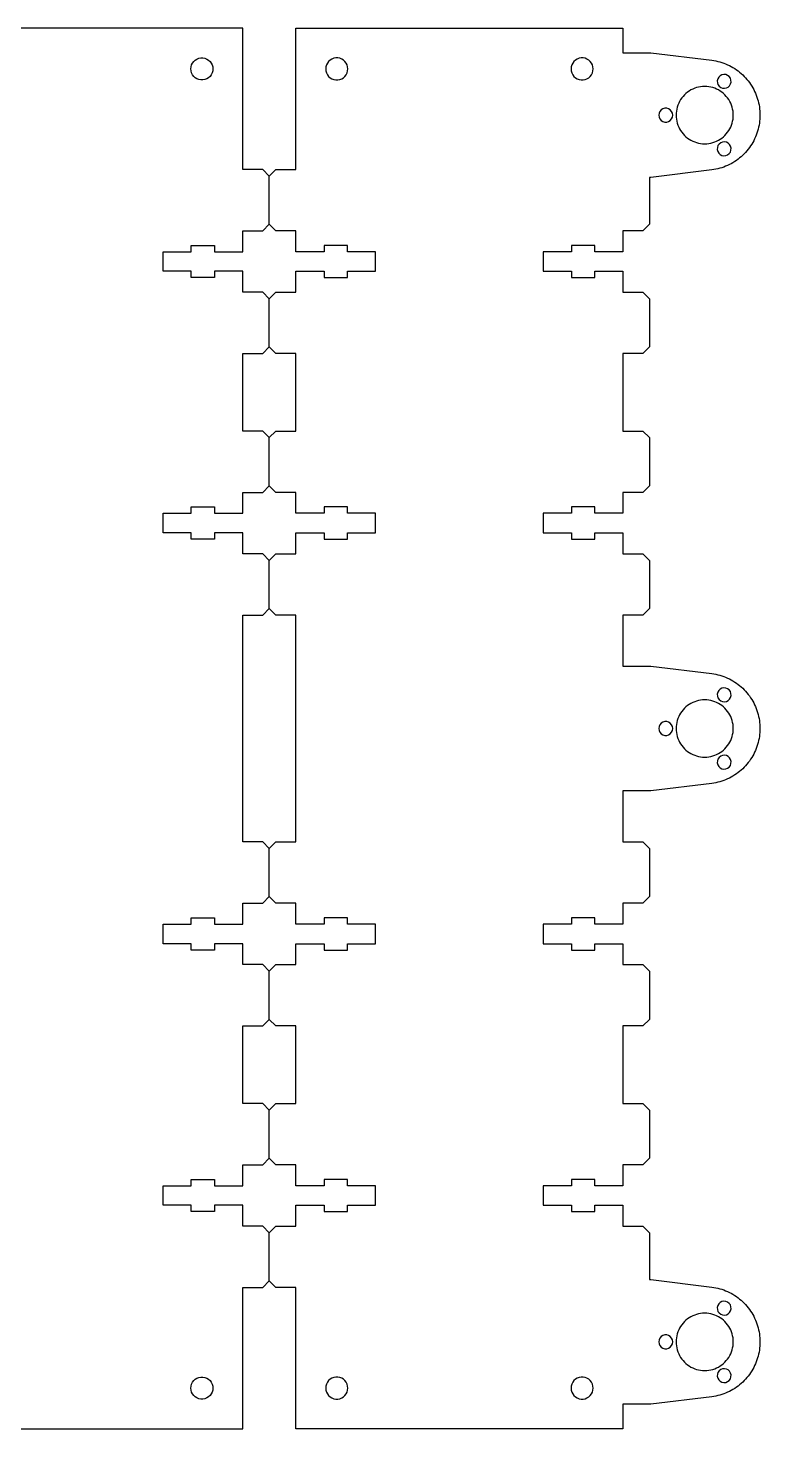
# Model space of a CAD drawing. Extents: x -110 to 790, y -991 to -449.
# Drawn here: x 352.4 to 531.5, y -991 to -648.4 of the extents above; entities that cross this region are included whole.
import ezdxf

# ---------------------------------------------------------------- set-up
doc = ezdxf.new("R2010")
doc.units = 0
doc.layers.add('Layer_1', color=7, linetype='CONTINUOUS')

msp = doc.modelspace()

# ---------------------------------------------------------------- linework, layer by layer
at = {"layer": 'Layer_1', "color": 7}
for points in [[(411.433106, -684.610435), (409.808098, -682.985436), (404.933105, -682.985436), (404.933105, -648.385435), (324.933095, -648.385435)], [(485.331926, -872.33341), (485.331926, -873.883431), (491.031928, -873.883431), (491.031928, -872.33341), (497.931925, -872.33341), (497.931925, -877.43342), (502.806927, -877.43342), (504.431926, -879.058427), (504.431926, -890.808411), (502.806927, -892.433418), (497.931925, -892.433418), (497.931925, -911.385431), (502.806927, -911.385431), (504.431926, -913.01041), (504.431926, -924.760422), (502.806927, -926.385429), (497.931925, -926.385429), (497.931925, -931.48541), (491.031928, -931.48541), (491.031928, -929.935418), (485.331926, -929.935418), (485.331926, -931.48541), (478.431926, -931.48541), (478.431926, -936.285418), (485.331926, -936.285418), (485.331926, -937.83541), (491.031928, -937.83541), (491.031928, -936.285418), (497.931925, -936.285418), (497.931925, -941.385427), (502.806927, -941.385427), (504.431926, -943.010434), (504.431926, -954.469419), (504.756925, -954.469419), (519.676625, -956.273411), (520.171025, -956.34741), (520.662425, -956.438427), (521.150026, -956.548409), (521.633227, -956.676425), (522.111427, -956.822418), (522.583825, -956.98543), (523.049926, -957.166419), (523.509025, -957.36341), (523.960527, -957.578407), (524.403825, -957.809434), (524.838227, -958.056435), (525.263225, -958.31941), (525.678126, -958.598414), (526.082525, -958.892434), (526.475827, -959.200423), (526.857425, -959.523426), (527.226826, -959.860428), (527.583527, -960.210411), (527.927025, -960.573434), (528.256926, -960.94941), (528.572625, -961.336422), (528.873926, -961.735427), (529.160127, -962.145412), (529.431126, -962.565415), (529.686325, -962.995408), (529.925525, -963.434433), (530.148326, -963.881417), (530.354427, -964.337432), (530.543626, -964.799429), (530.715527, -965.269414), (530.870027, -965.744422), (531.006826, -966.225414), (531.125726, -966.710412), (531.226626, -967.200435), (531.309427, -967.693421), (531.373828, -968.18841), (531.420027, -968.68642), (531.447713, -969.185417), (531.456925, -969.68543), (531.447725, -970.185415), (531.420039, -970.684412), (531.373828, -971.182421), (531.309427, -971.677411), (531.226626, -972.170425), (531.125726, -972.660419), (531.006826, -973.145418), (530.870027, -973.626409), (530.715527, -974.101417), (530.543626, -974.57143), (530.354427, -975.033428), (530.148326, -975.489414), (529.925525, -975.936426), (529.686325, -976.375423), (529.431126, -976.805417), (529.160127, -977.22542), (528.873926, -977.635432), (528.572625, -978.03441), (528.256926, -978.421421), (527.927025, -978.797426), (527.583527, -979.16042), (527.226826, -979.510432), (526.857425, -979.847434), (526.475827, -980.170409), (526.082525, -980.478426), (525.678126, -980.772417), (525.263225, -981.051422), (524.838227, -981.314425), (524.403825, -981.561426), (523.960527, -981.792424), (523.509025, -982.007421), (523.049926, -982.204412), (522.583825, -982.38543), (522.111427, -982.548413), (521.633227, -982.694435), (521.150026, -982.822423), (520.662425, -982.932433), (520.171025, -983.023421), (519.676625, -983.09742), (504.756925, -984.901413), (497.931925, -984.901413), (497.931925, -990.985418), (417.931927, -990.985418), (417.931927, -956.385425), (413.056925, -956.385425), (411.431926, -954.760418), (411.431926, -943.010434), (413.056925, -941.385427), (417.931927, -941.385427), (417.931927, -936.285418), (424.831925, -936.285418), (424.831925, -937.83541), (430.531926, -937.83541), (430.531926, -936.285418), (437.431926, -936.285418), (437.431926, -931.48541), (430.531926, -931.48541), (430.531926, -929.935418), (424.831925, -929.935418), (424.831925, -931.48541), (417.931927, -931.48541), (417.931927, -926.385429), (413.056925, -926.385429), (411.431926, -924.760422), (411.431926, -913.01041), (413.056925, -911.385431), (417.931927, -911.385431), (417.931927, -892.433418), (413.056925, -892.433418), (411.431926, -890.808411), (411.431926, -879.058427), (413.056925, -877.43342), (417.931927, -877.43342), (417.931927, -872.33341), (424.831925, -872.33341), (424.831925, -873.883431), (430.531926, -873.883431), (430.531926, -872.33341), (437.431926, -872.33341), (437.431926, -867.533431), (430.531926, -867.533431), (430.531926, -865.98341), (424.831925, -865.98341), (424.831925, -867.533431), (417.931927, -867.533431), (417.931927, -862.433422), (413.056925, -862.433422), (411.431926, -860.808414), (411.431926, -849.058431), (413.056925, -847.433424), (417.931927, -847.433424), (417.931927, -791.937421), (413.056925, -791.937421), (411.431926, -790.312422), (411.431926, -778.562421), (413.056925, -776.93742), (417.931927, -776.93742), (417.931927, -771.837421), (424.831925, -771.837421), (424.831925, -773.38742), (430.531926, -773.38742), (430.531926, -771.837421), (437.431926, -771.837421), (437.431926, -767.03742), (430.531926, -767.03742), (430.531926, -765.487421), (424.831925, -765.487421), (424.831925, -767.03742), (417.931927, -767.03742), (417.931927, -761.937422), (413.056925, -761.937422), (411.431926, -760.31242), (411.431926, -748.562422), (413.056925, -746.93742), (417.931927, -746.93742), (417.931927, -727.985422), (413.056925, -727.985422), (411.431926, -726.36042), (411.431926, -714.61042), (413.056925, -712.985421), (417.931927, -712.985421), (417.931927, -707.88542), (424.831925, -707.88542), (424.831925, -709.435421), (430.531926, -709.435421), (430.531926, -707.88542), (437.431926, -707.88542), (437.431926, -703.085421), (430.531926, -703.085421), (430.531926, -701.53542), (424.831925, -701.53542), (424.831925, -703.085421), (417.931927, -703.085421), (417.931927, -697.98542), (413.056925, -697.98542), (411.431926, -696.360421), (411.431926, -684.610421), (413.056925, -682.985422), (417.931927, -682.985422), (417.931927, -648.38542), (497.931925, -648.38542), (497.931925, -654.46942), (504.756925, -654.46942), (519.676625, -656.273422), (520.171025, -656.34742), (520.662425, -656.43842), (521.150026, -656.548422), (521.633227, -656.676421), (522.111427, -656.82242), (522.583825, -656.98542), (523.049926, -657.166421), (523.509025, -657.36342), (523.960527, -657.57842), (524.403825, -657.809422), (524.838227, -658.05642), (525.263225, -658.31942), (525.678126, -658.598422), (526.082525, -658.892421), (526.475827, -659.200422), (526.857425, -659.523419), (527.226826, -659.860421), (527.583527, -660.210422), (527.927025, -660.573421), (528.256926, -660.94942), (528.572625, -661.33642), (528.873926, -661.735421), (529.160127, -662.145422), (529.431126, -662.565419), (529.686325, -662.995421), (529.925525, -663.434421), (530.148326, -663.881421), (530.354427, -664.337419), (530.543626, -664.79942), (530.715527, -665.269421), (530.870027, -665.744421), (531.006826, -666.225421), (531.125726, -666.71042), (531.226626, -667.20042), (531.309427, -667.69342), (531.373828, -668.18842), (531.420027, -668.686421), (531.447713, -669.185421), (531.456925, -669.68542), (531.447725, -670.185419), (531.420039, -670.684422), (531.373828, -671.18242), (531.309427, -671.677421), (531.226626, -672.170421), (531.125726, -672.660421), (531.006826, -673.14542), (530.870027, -673.626422), (530.715527, -674.101422), (530.543626, -674.571421), (530.354427, -675.033421), (530.148326, -675.489422), (529.925525, -675.936419), (529.686325, -676.375422), (529.431126, -676.805421), (529.160127, -677.225422), (528.873926, -677.63542), (528.572625, -678.03442), (528.256926, -678.42142), (527.927025, -678.797422), (527.583527, -679.160422), (527.226826, -679.51042), (526.857425, -679.847421), (526.475827, -680.170422), (526.082525, -680.478419), (525.678126, -680.772421), (525.263225, -681.051421), (524.838227, -681.314421), (524.403825, -681.561422), (523.960527, -681.792421), (523.509025, -682.00742), (523.049926, -682.20442), (522.583825, -682.38542), (522.111427, -682.54842), (521.633227, -682.69442), (521.150026, -682.822422), (520.662425, -682.932421), (520.171025, -683.02342), (519.676625, -683.097422), (504.756925, -684.90142), (504.431926, -684.90142), (504.431926, -696.360421), (502.806927, -697.98542), (497.931925, -697.98542), (497.931925, -703.085421), (491.031928, -703.085421), (491.031928, -701.53542), (485.331926, -701.53542), (485.331926, -703.085421), (478.431926, -703.085421), (478.431926, -707.88542), (485.331926, -707.88542), (485.331926, -709.435421), (491.031928, -709.435421), (491.031928, -707.88542), (497.931925, -707.88542), (497.931925, -712.985421), (502.806927, -712.985421), (504.431926, -714.61042), (504.431926, -726.36042), (502.806927, -727.985422), (497.931925, -727.985422), (497.931925, -746.93742), (502.806927, -746.93742), (504.431926, -748.562422), (504.431926, -760.31242), (502.806927, -761.937422), (497.931925, -761.937422), (497.931925, -767.03742), (491.031928, -767.03742), (491.031928, -765.487421), (485.331926, -765.487421), (485.331926, -767.03742), (478.431926, -767.03742), (478.431926, -771.837421), (485.331926, -771.837421), (485.331926, -773.38742), (491.031928, -773.38742), (491.031928, -771.837421), (497.931925, -771.837421), (497.931925, -776.93742), (502.806927, -776.93742), (504.431926, -778.562421), (504.431926, -790.312422), (502.806927, -791.937421), (497.931925, -791.937421), (497.931925, -804.46982), (504.756925, -804.46982), (519.676625, -806.273429), (520.171025, -806.347033), (520.662425, -806.438924), (521.150026, -806.548822), (521.633227, -806.676725), (522.111427, -806.822408), (522.583825, -806.985617), (523.049926, -807.166211), (523.509025, -807.363823), (523.960527, -807.578312), (524.403825, -807.809424), (524.838227, -808.056622), (525.263225, -808.319822), (525.678126, -808.598432), (526.082525, -808.892226), (526.475827, -809.200807), (526.857425, -809.523613), (527.226826, -809.860417), (527.583527, -810.21057), (527.927025, -810.573706), (528.256926, -810.94923), (528.572625, -811.33675), (528.873926, -811.735643), (529.160127, -812.145373), (529.431126, -812.565432), (529.686325, -812.9952), (529.925525, -813.434112), (530.148326, -813.881576), (530.354427, -814.33697), (530.543626, -814.799645), (530.715527, -815.26898), (530.870027, -815.744384), (531.006826, -816.225149), (531.125726, -816.710656), (531.226626, -817.200227), (531.309427, -817.693184), (531.373828, -818.188851), (531.420027, -818.686578), (531.447713, -819.18566), (531.456925, -819.685419), (531.447725, -820.185178), (531.420039, -820.68426), (531.373828, -821.181987), (531.309427, -821.677682), (531.226626, -822.170612), (531.125726, -822.660183), (531.006826, -823.14569), (530.870027, -823.626455), (530.715527, -824.101858), (530.543626, -824.571222), (530.354427, -825.033869), (530.148326, -825.489263), (529.925525, -825.936726), (529.686325, -826.375638), (529.431126, -826.805406), (529.160127, -827.225466), (528.873926, -827.635196), (528.572625, -828.034089), (528.256926, -828.421608), (527.927025, -828.797133), (527.583527, -829.160268), (527.226826, -829.510422), (526.857425, -829.847226), (526.475827, -830.170031), (526.082525, -830.478613), (525.678126, -830.772435), (525.263225, -831.051016), (524.838227, -831.314217), (524.403825, -831.561415), (523.960527, -831.792527), (523.509025, -832.007016), (523.049926, -832.204628), (522.583825, -832.385222), (522.111427, -832.548431), (521.633227, -832.694114), (521.150026, -832.822017), (520.662425, -832.931914), (520.171025, -833.023834), (519.676625, -833.09741), (504.756925, -834.901007), (497.931925, -834.901007), (497.931925, -847.433424), (502.806927, -847.433424), (504.431926, -849.058431), (504.431926, -860.808414), (502.806927, -862.433422), (497.931925, -862.433422), (497.931925, -867.533431), (491.031928, -867.533431), (491.031928, -865.98341), (485.331926, -865.98341), (485.331926, -867.533431), (478.431926, -867.533431), (478.431926, -872.33341), (485.331926, -872.33341)], [(394.684007, -661.073435), (394.19421, -660.982435), (393.729588, -660.802433), (393.306001, -660.540435), (392.937813, -660.204436), (392.637501, -659.806435), (392.415392, -659.360436), (392.279107, -658.881434), (392.233105, -658.385434), (392.279107, -657.889434), (392.415392, -657.410436), (392.637501, -656.964434), (392.937813, -656.566436), (393.306001, -656.230433), (393.729588, -655.968435), (394.19421, -655.788434), (394.684007, -655.697434), (395.182186, -655.697434), (395.672011, -655.788434), (396.136605, -655.968435), (396.560192, -656.230433), (396.928407, -656.566436), (397.228692, -656.964434), (397.450801, -657.410436), (397.587086, -657.889434), (397.633088, -658.385434), (397.587086, -658.881434), (397.450801, -659.360436), (397.228692, -659.806435), (396.928407, -660.204436), (396.560192, -660.540435), (396.136605, -660.802433), (395.672011, -660.982435), (395.182186, -661.073435), (394.684007, -661.073435)], [(428.181027, -661.07342), (428.670827, -660.982421), (429.135427, -660.802419), (429.559025, -660.540421), (429.927226, -660.204421), (430.227526, -659.80642), (430.449626, -659.360422), (430.585926, -658.88142), (430.631926, -658.38542), (430.585926, -657.88942), (430.449626, -657.410421), (430.227526, -656.96442), (429.927226, -656.566422), (429.559025, -656.230419), (429.135427, -655.968421), (428.670827, -655.78842), (428.181027, -655.69742), (427.682826, -655.69742), (427.193027, -655.78842), (426.728427, -655.968421), (426.304825, -656.230419), (425.936627, -656.566422), (425.636326, -656.96442), (425.414225, -657.410421), (425.277926, -657.88942), (425.231927, -658.38542), (425.277926, -658.88142), (425.414225, -659.360422), (425.636326, -659.80642), (425.936627, -660.204421), (426.304825, -660.540421), (426.728427, -660.802419), (427.193027, -660.982421), (427.682826, -661.07342), (428.181027, -661.07342)], [(488.181026, -661.07342), (488.670825, -660.982421), (489.135425, -660.802419), (489.559027, -660.540421), (489.927225, -660.204421), (490.227527, -659.80642), (490.449627, -659.360422), (490.585926, -658.88142), (490.631926, -658.38542), (490.585926, -657.88942), (490.449627, -657.410421), (490.227527, -656.96442), (489.927225, -656.566422), (489.559027, -656.230419), (489.135425, -655.968421), (488.670825, -655.78842), (488.181026, -655.69742), (487.682825, -655.69742), (487.193025, -655.78842), (486.728425, -655.968421), (486.304827, -656.230419), (485.936626, -656.566422), (485.636326, -656.96442), (485.414226, -657.410421), (485.277926, -657.88942), (485.231926, -658.38542), (485.277926, -658.88142), (485.414226, -659.360422), (485.636326, -659.80642), (485.936626, -660.204421), (486.304827, -660.540421), (486.728425, -660.802419), (487.193025, -660.982421), (487.682825, -661.07342), (488.181026, -661.07342)], [(523.250425, -663.043422), (523.680526, -662.82142), (524.030727, -662.487421), (524.272625, -662.06842), (524.386725, -661.598421), (524.363724, -661.114422), (524.205425, -660.657419), (523.924727, -660.26342), (523.544427, -659.96442), (523.095225, -659.784421), (522.613526, -659.738422), (522.138427, -659.830421), (521.708326, -660.05142), (521.358125, -660.385422), (521.116227, -660.80442), (521.002127, -661.275421), (521.025128, -661.758422), (521.183427, -662.215421), (521.464125, -662.60942), (521.844425, -662.908421), (522.293627, -663.088419), (522.775326, -663.134422), (523.250425, -663.043422)], [(518.431325, -676.66742), (518.928127, -676.614422), (519.419826, -676.52542), (519.904026, -676.40142), (520.378125, -676.24442), (520.839827, -676.052421), (521.286627, -675.829421), (521.716426, -675.574422), (522.126825, -675.289422), (522.515925, -674.975422), (522.881625, -674.63542), (523.222127, -674.26942), (523.535726, -673.880422), (523.820726, -673.469422), (524.075725, -673.040422), (524.299326, -672.593421), (524.490526, -672.13142), (524.648325, -671.65742), (524.771927, -671.17342), (524.860627, -670.681422), (524.914125, -670.18442), (524.931933, -669.68542), (524.914117, -669.18642), (524.860627, -668.689421), (524.771927, -668.19742), (524.648325, -667.713421), (524.490526, -667.23942), (524.299326, -666.777419), (524.075725, -666.330422), (523.820726, -665.901421), (523.535726, -665.490421), (523.222127, -665.10142), (522.881625, -664.73542), (522.515925, -664.395421), (522.126825, -664.081421), (521.716426, -663.796422), (521.286627, -663.54142), (520.839827, -663.318422), (520.378125, -663.126421), (519.904026, -662.96942), (519.419826, -662.84542), (518.928127, -662.756422), (518.431325, -662.70342), (517.931925, -662.685414), (517.432527, -662.703426), (516.935725, -662.756422), (516.443925, -662.84542), (515.959826, -662.96942), (515.485625, -663.126421), (515.024025, -663.318422), (514.577127, -663.54142), (514.147426, -663.796422), (513.737027, -664.081421), (513.347927, -664.395421), (512.982125, -664.73542), (512.641627, -665.10142), (512.328126, -665.490421), (512.043127, -665.901421), (511.788125, -666.330422), (511.564526, -666.777419), (511.373227, -667.23942), (511.215425, -667.713421), (511.091925, -668.19742), (511.003126, -668.689421), (510.949727, -669.18642), (510.931919, -669.68542), (510.949736, -670.18442), (511.003126, -670.681422), (511.091925, -671.17342), (511.215425, -671.65742), (511.373227, -672.13142), (511.564526, -672.593421), (511.788125, -673.040422), (512.043127, -673.469422), (512.328126, -673.880422), (512.641627, -674.26942), (512.982125, -674.63542), (513.347927, -674.975422), (513.737027, -675.289422), (514.147426, -675.574422), (514.577127, -675.829421), (515.024025, -676.052421), (515.485625, -676.24442), (515.959826, -676.40142), (516.443925, -676.52542), (516.935725, -676.614422), (517.432527, -676.66742), (517.931925, -676.685426), (518.431325, -676.667415)], [(508.648826, -671.368421), (509.113126, -671.231419), (509.520226, -670.97042), (509.837026, -670.60442), (510.038025, -670.164422), (510.106927, -669.68542), (510.038025, -669.206421), (509.837026, -668.76642), (509.520226, -668.40042), (509.113126, -668.139421), (508.648826, -668.002422), (508.165026, -668.002422), (507.700726, -668.139421), (507.293626, -668.40042), (506.976826, -668.76642), (506.775827, -669.206421), (506.706925, -669.68542), (506.775827, -670.164422), (506.976826, -670.60442), (507.293626, -670.97042), (507.700726, -671.231419), (508.165026, -671.368421), (508.648826, -671.368421)], [(523.095225, -679.586422), (523.544427, -679.406421), (523.924727, -679.10742), (524.205425, -678.713421), (524.363727, -678.256422), (524.386728, -677.772422), (524.272625, -677.30242), (524.030727, -676.883422), (523.680526, -676.54942), (523.250425, -676.327421), (522.775326, -676.236422), (522.293627, -676.282421), (521.844425, -676.46242), (521.464125, -676.76142), (521.183427, -677.155422), (521.025125, -677.612422), (521.002124, -678.095419), (521.116227, -678.56642), (521.358125, -678.985421), (521.708326, -679.31942), (522.138427, -679.54042), (522.613526, -679.632421), (523.095225, -679.586422)], [(411.433106, -714.610434), (409.808098, -712.985435), (404.933105, -712.985435), (404.933105, -707.885434), (398.03311, -707.885434), (398.03311, -709.435435), (392.333096, -709.435435), (392.333096, -707.885434), (385.433101, -707.885434), (385.433101, -703.085435), (392.333096, -703.085435), (392.333096, -701.535434), (398.03311, -701.535434), (398.03311, -703.085435), (404.933105, -703.085435), (404.933105, -697.985434), (409.808098, -697.985434), (411.433106, -696.360435)], [(411.433106, -748.562436), (409.808098, -746.937435), (404.933105, -746.937435), (404.933105, -727.985436), (409.808098, -727.985436), (411.433106, -726.360435)], [(411.433106, -778.562436), (409.808098, -776.937434), (404.933105, -776.937434), (404.933105, -771.837436), (398.03311, -771.837436), (398.03311, -773.387434), (392.333096, -773.387434), (392.333096, -771.837436), (385.433101, -771.837436), (385.433101, -767.037434), (392.333096, -767.037434), (392.333096, -765.487436), (398.03311, -765.487436), (398.03311, -767.037434), (404.933105, -767.037434), (404.933105, -761.937436), (409.808098, -761.937436), (411.433106, -760.312434)], [(411.433106, -849.058445), (409.808098, -847.433438), (404.933105, -847.433438), (404.933105, -791.937435), (409.808098, -791.937435), (411.433106, -790.312436)], [(523.250425, -813.043037), (523.680526, -812.821323), (524.030727, -812.487398), (524.272625, -812.068354), (524.386725, -811.598116), (524.363724, -811.11481), (524.205425, -810.657554), (523.924727, -810.263402), (523.544427, -809.964303), (523.095225, -809.784443), (522.613526, -809.738469), (522.138427, -809.830022), (521.708326, -810.051764), (521.358125, -810.385661), (521.116227, -810.804704), (521.002127, -811.274943), (521.025128, -811.758277), (521.183427, -812.215533), (521.464125, -812.609685), (521.844425, -812.908784), (522.293627, -813.088616), (522.775326, -813.134618), (523.250425, -813.043037)], [(518.431325, -826.667569), (518.928127, -826.614172), (519.419826, -826.525442), (519.904026, -826.401885), (520.378125, -826.244066), (520.839827, -826.052832), (521.286627, -825.829171), (521.716426, -825.574184), (522.126825, -825.289196), (522.515925, -824.975675), (522.881625, -824.635174), (523.222127, -824.269442), (523.535726, -823.880342), (523.820726, -823.469906), (524.075725, -823.040167), (524.299326, -822.593324), (524.490526, -822.131665), (524.648325, -821.657532), (524.771927, -821.17338), (524.860627, -820.681636), (524.914125, -820.184783), (524.931933, -819.685419), (524.914117, -819.186055), (524.860627, -818.689231), (524.771927, -818.197459), (524.648325, -817.713307), (524.490526, -817.239174), (524.299326, -816.777514), (524.075725, -816.330672), (523.820726, -815.900932), (523.535726, -815.490496), (523.222127, -815.101425), (522.881625, -814.735693), (522.515925, -814.395192), (522.126825, -814.081643), (521.716426, -813.796655), (521.286627, -813.541667), (520.839827, -813.318006), (520.378125, -813.126772), (519.904026, -812.968982), (519.419826, -812.845397), (518.928127, -812.756694), (518.431325, -812.70327), (517.931925, -812.68549), (517.432527, -812.703213), (516.935725, -812.756694), (516.443925, -812.845397), (515.959826, -812.968982), (515.485625, -813.126772), (515.024025, -813.318006), (514.577127, -813.541667), (514.147426, -813.796655), (513.737027, -814.081643), (513.347927, -814.395192), (512.982125, -814.735693), (512.641627, -815.101425), (512.328126, -815.490496), (512.043127, -815.900932), (511.788125, -816.330672), (511.564526, -816.777514), (511.373227, -817.239174), (511.215425, -817.713307), (511.091925, -818.197459), (511.003126, -818.689231), (510.949727, -819.186055), (510.931919, -819.685419), (510.949736, -820.184783), (511.003126, -820.681636), (511.091925, -821.17338), (511.215425, -821.657532), (511.373227, -822.131665), (511.564526, -822.593324), (511.788125, -823.040167), (512.043127, -823.469906), (512.328126, -823.880342), (512.641627, -824.269442), (512.982125, -824.635174), (513.347927, -824.975675), (513.737027, -825.289196), (514.147426, -825.574184), (514.577127, -825.829171), (515.024025, -826.052832), (515.485625, -826.244066), (515.959826, -826.401885), (516.443925, -826.525442), (516.935725, -826.614172), (517.432527, -826.667569), (517.931925, -826.685349), (518.431325, -826.667654)], [(508.648826, -821.368113), (509.113126, -821.2318), (509.520226, -820.97018), (509.837026, -820.604504), (510.038025, -820.16435), (510.106927, -819.685419), (510.038025, -819.206488), (509.837026, -818.766334), (509.520226, -818.400659), (509.113126, -818.139039), (508.648826, -818.002726), (508.165026, -818.002726), (507.700726, -818.139039), (507.293626, -818.400659), (506.976826, -818.766334), (506.775827, -819.206488), (506.706925, -819.685419), (506.775827, -820.16435), (506.976826, -820.604504), (507.293626, -820.97018), (507.700726, -821.2318), (508.165026, -821.368113), (508.648826, -821.368113)], [(523.095225, -829.586396), (523.544427, -829.406564), (523.924727, -829.107436), (524.205425, -828.713285), (524.363727, -828.256028), (524.386728, -827.772723), (524.272625, -827.302484), (524.030727, -826.883441), (523.680526, -826.549544), (523.250425, -826.327802), (522.775326, -826.23622), (522.293627, -826.282223), (521.844425, -826.462055), (521.464125, -826.761154), (521.183427, -827.155305), (521.025125, -827.612562), (521.002124, -828.095896), (521.116227, -828.566134), (521.358125, -828.985178), (521.708326, -829.319103), (522.138427, -829.540817), (522.613526, -829.63237), (523.095225, -829.586396)], [(411.433106, -879.058441), (409.808098, -877.433434), (404.933105, -877.433434), (404.933105, -872.333425), (398.03311, -872.333425), (398.03311, -873.883445), (392.333096, -873.883445), (392.333096, -872.333425), (385.433101, -872.333425), (385.433101, -867.533445), (392.333096, -867.533445), (392.333096, -865.983425), (398.03311, -865.983425), (398.03311, -867.533445), (404.933105, -867.533445), (404.933105, -862.433436), (409.808098, -862.433436), (411.433106, -860.808429)], [(411.433106, -913.010424), (409.808098, -911.385445), (404.933105, -911.385445), (404.933105, -892.433432), (409.808098, -892.433432), (411.433106, -890.808425)], [(411.433106, -943.010449), (409.808098, -941.385441), (404.933105, -941.385441), (404.933105, -936.285432), (398.03311, -936.285432), (398.03311, -937.835424), (392.333096, -937.835424), (392.333096, -936.285432), (385.433101, -936.285432), (385.433101, -931.485424), (392.333096, -931.485424), (392.333096, -929.935432), (398.03311, -929.935432), (398.03311, -931.485424), (404.933105, -931.485424), (404.933105, -926.385443), (409.808098, -926.385443), (411.433106, -924.760436)], [(324.933095, -990.985432), (404.933105, -990.985432), (404.933105, -956.385439), (409.808098, -956.385439), (411.433106, -954.760432)], [(518.431325, -976.66741), (518.928127, -976.614409), (519.419826, -976.525424), (519.904026, -976.401416), (520.378125, -976.244415), (520.839827, -976.05242), (521.286627, -975.829408), (521.716426, -975.57442), (522.126825, -975.289432), (522.515925, -974.975431), (522.881625, -974.63541), (523.222127, -974.269424), (523.535726, -973.880409), (523.820726, -973.469409), (524.075725, -973.040431), (524.299326, -972.593419), (524.490526, -972.131422), (524.648325, -971.657429), (524.771927, -971.173418), (524.860627, -970.68142), (524.914125, -970.184427), (524.931933, -969.68543), (524.914117, -969.186433), (524.860627, -968.689411), (524.771927, -968.197413), (524.648325, -967.71343), (524.490526, -967.23941), (524.299326, -966.777412), (524.075725, -966.330428), (523.820726, -965.901422), (523.535726, -965.490422), (523.222127, -965.101407), (522.881625, -964.735421), (522.515925, -964.395428), (522.126825, -964.081428), (521.716426, -963.796412), (521.286627, -963.541424), (520.839827, -963.318412), (520.378125, -963.126416), (519.904026, -962.969416), (519.419826, -962.845407), (518.928127, -962.756423), (518.431325, -962.703421), (517.931925, -962.685359), (517.432527, -962.703478), (516.935725, -962.756423), (516.443925, -962.845407), (515.959826, -962.969416), (515.485625, -963.126416), (515.024025, -963.318412), (514.577127, -963.541424), (514.147426, -963.796412), (513.737027, -964.081428), (513.347927, -964.395428), (512.982125, -964.735421), (512.641627, -965.101407), (512.328126, -965.490422), (512.043127, -965.901422), (511.788125, -966.330428), (511.564526, -966.777412), (511.373227, -967.23941), (511.215425, -967.71343), (511.091925, -968.197413), (511.003126, -968.689411), (510.949727, -969.186433), (510.931919, -969.68543), (510.949736, -970.184427), (511.003126, -970.68142), (511.091925, -971.173418), (511.215425, -971.657429), (511.373227, -972.131422), (511.564526, -972.593419), (511.788125, -973.040431), (512.043127, -973.469409), (512.328126, -973.880409), (512.641627, -974.269424), (512.982125, -974.63541), (513.347927, -974.975431), (513.737027, -975.289432), (514.147426, -975.57442), (514.577127, -975.829408), (515.024025, -976.05242), (515.485625, -976.244415), (515.959826, -976.401416), (516.443925, -976.525424), (516.935725, -976.614409), (517.432527, -976.66741), (517.931925, -976.685472), (518.431325, -976.667354)], [(523.250425, -963.043414), (523.680526, -962.821418), (524.030727, -962.487408), (524.272625, -962.068421), (524.386725, -961.598408), (524.363724, -961.114426), (524.205425, -960.657423), (523.924727, -960.263413), (523.544427, -959.964426), (523.095225, -959.784425), (522.613526, -959.738423), (522.138427, -959.830427), (521.708326, -960.051407), (521.358125, -960.385417), (521.116227, -960.804433), (521.002127, -961.275433), (521.025128, -961.758428), (521.183427, -962.215431), (521.464125, -962.609413), (521.844425, -962.908428), (522.293627, -963.088429), (522.775326, -963.134431), (523.250425, -963.043414)], [(508.648826, -971.368434), (509.113126, -971.231415), (509.520226, -970.970416), (509.837026, -970.60443), (510.038025, -970.164417), (510.106927, -969.68543), (510.038025, -969.206414), (509.837026, -968.76643), (509.520226, -968.400416), (509.113126, -968.139416), (508.648826, -968.002426), (508.165026, -968.002426), (507.700726, -968.139416), (507.293626, -968.400416), (506.976826, -968.76643), (506.775827, -969.206414), (506.706925, -969.68543), (506.775827, -970.164417), (506.976826, -970.60443), (507.293626, -970.970416), (507.700726, -971.231415), (508.165026, -971.368434), (508.648826, -971.368434)], [(523.095225, -979.586434), (523.544427, -979.406433), (523.924727, -979.107419), (524.205425, -978.713408), (524.363727, -978.256434), (524.386728, -977.772423), (524.272625, -977.30241), (524.030727, -976.883423), (523.680526, -976.549413), (523.250425, -976.327417), (522.775326, -976.236428), (522.293627, -976.282431), (521.844425, -976.462432), (521.464125, -976.761418), (521.183427, -977.155429), (521.025125, -977.612431), (521.002124, -978.095426), (521.116227, -978.566427), (521.358125, -978.985414), (521.708326, -979.319424), (522.138427, -979.540432), (522.613526, -979.632408), (523.095225, -979.586434)], [(394.684007, -983.673421), (394.19421, -983.582433), (393.729588, -983.402432), (393.306001, -983.140445), (392.937813, -982.804431), (392.637501, -982.406441), (392.415392, -981.960445), (392.279107, -981.48143), (392.233105, -980.985424), (392.279107, -980.489447), (392.415392, -980.010431), (392.637501, -979.564435), (392.937813, -979.166445), (393.306001, -978.830432), (393.729588, -978.568445), (394.19421, -978.388443), (394.684007, -978.297427), (395.182186, -978.297427), (395.672011, -978.388443), (396.136605, -978.568445), (396.560192, -978.830432), (396.928407, -979.166445), (397.228692, -979.564435), (397.450801, -980.010431), (397.587086, -980.489447), (397.633088, -980.985424), (397.587086, -981.48143), (397.450801, -981.960445), (397.228692, -982.406441), (396.928407, -982.804431), (396.560192, -983.140445), (396.136605, -983.402432), (395.672011, -983.582433), (395.182186, -983.673421), (394.684007, -983.673421)], [(428.181027, -983.673407), (428.670827, -983.582419), (429.135427, -983.402418), (429.559025, -983.140431), (429.927226, -982.804417), (430.227526, -982.406427), (430.449626, -981.960431), (430.585926, -981.481416), (430.631926, -980.98541), (430.585926, -980.489433), (430.449626, -980.010417), (430.227526, -979.564421), (429.927226, -979.166431), (429.559025, -978.830418), (429.135427, -978.568431), (428.670827, -978.388429), (428.181027, -978.297413), (427.682826, -978.297413), (427.193027, -978.388429), (426.728427, -978.568431), (426.304825, -978.830418), (425.936627, -979.166431), (425.636326, -979.564421), (425.414225, -980.010417), (425.277926, -980.489433), (425.231927, -980.98541), (425.277926, -981.481416), (425.414225, -981.960431), (425.636326, -982.406427), (425.936627, -982.804417), (426.304825, -983.140431), (426.728427, -983.402418), (427.193027, -983.582419), (427.682826, -983.673407), (428.181027, -983.673407)], [(488.181026, -983.673407), (488.670825, -983.582419), (489.135425, -983.402418), (489.559027, -983.140431), (489.927225, -982.804417), (490.227527, -982.406427), (490.449627, -981.960431), (490.585926, -981.481416), (490.631926, -980.98541), (490.585926, -980.489433), (490.449627, -980.010417), (490.227527, -979.564421), (489.927225, -979.166431), (489.559027, -978.830418), (489.135425, -978.568431), (488.670825, -978.388429), (488.181026, -978.297413), (487.682825, -978.297413), (487.193025, -978.388429), (486.728425, -978.568431), (486.304827, -978.830418), (485.936626, -979.166431), (485.636326, -979.564421), (485.414226, -980.010417), (485.277926, -980.489433), (485.231926, -980.98541), (485.277926, -981.481416), (485.414226, -981.960431), (485.636326, -982.406427), (485.936626, -982.804417), (486.304827, -983.140431), (486.728425, -983.402418), (487.193025, -983.582419), (487.682825, -983.673407), (488.181026, -983.673407)]]:
    msp.add_lwpolyline(points, dxfattribs=at)

doc.saveas('drawing.dxf')
